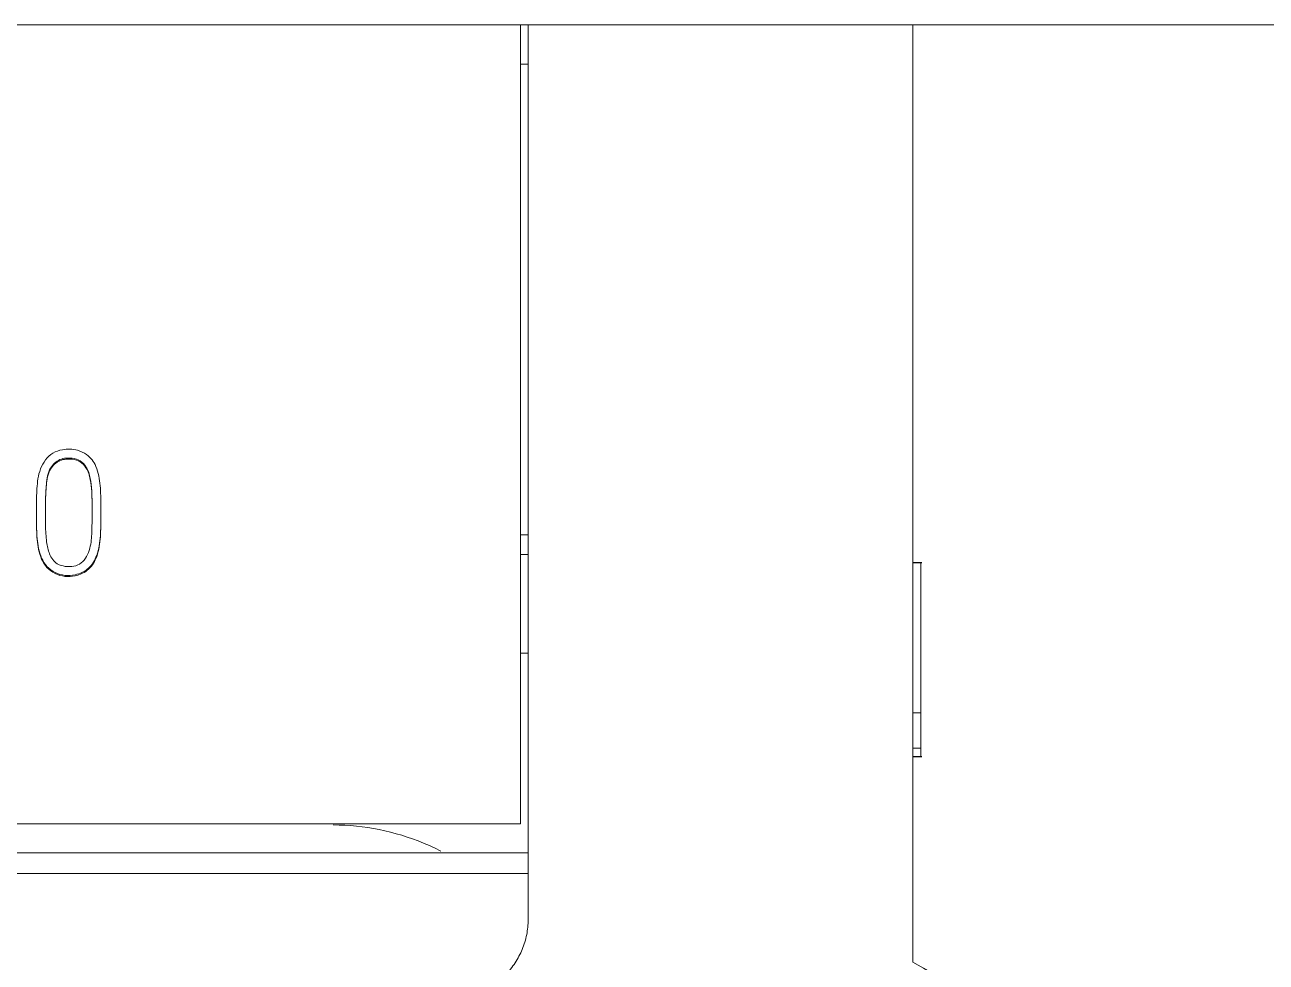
# Model space of a CAD drawing. Header units: millimetres. Extents: x 4137 to 6698, y 1400 to 3585.
# Drawn here: x 5169.74 to 5185.55, y 3360.83 to 3372.78 of the extents above; entities that cross this region are included whole.
import ezdxf

# ---------------------------------------------------------------- set-up
doc = ezdxf.new("R2010")
doc.units = ezdxf.units.MM
doc.layers.add('000-PI-Oprema', color=30, linetype='Continuous', lineweight=5)

msp = doc.modelspace()

# ---------------------------------------------------------------- linework, layer by layer
at = {"layer": '000-PI-Oprema', "color": 0, "linetype": 'ByBlock', "lineweight": 0}
for p, q in [((5176.048, 3372.778), (5151.248, 3372.778)), ((5176.048, 3372.778), (5176.148, 3372.778)), ((5176.048, 3362.595), (5176.048, 3372.778)), ((5181.048, 3372.778), (5176.148, 3372.778)), ((5185.948, 3372.778), (5181.048, 3372.778)), ((5176.148, 3372.278), (5176.048, 3372.278)), ((5169.885, 3366.625), (5169.885, 3366.612)), ((5170.704, 3366.581), (5170.704, 3366.594)), ((5176.048, 3366.278), (5176.148, 3366.278)), ((5176.048, 3366.028), (5176.148, 3366.028)), ((5181.16, 3365.928), (5181.048, 3365.928)), ((5181.16, 3365.922), (5181.048, 3365.922)), ((5176.048, 3364.773), (5176.148, 3364.773)), ((5181.148, 3364.013), (5181.048, 3364.013)), ((5181.148, 3364.013), (5181.148, 3363.563)), ((5181.148, 3363.563), (5181.048, 3363.563)), ((5181.048, 3363.453), (5181.16, 3363.453)), ((5181.048, 3363.45), (5181.16, 3363.45)), ((5176.048, 3362.595), (5151.248, 3362.595)), ((5176.148, 3362.227), (5151.148, 3362.227)), ((5176.148, 3361.964), (5151.148, 3361.964))]:
    msp.add_line(p, q, dxfattribs=at)
for points, knots in [([(5176.148, 3361.964), (5176.148, 3364.485), (5176.148, 3368.09), (5176.148, 3371.693), (5176.148, 3372.778)], [0, 0, 0, 0, 0.698854, 1, 1, 1, 1]), ([(5181.048, 3372.778), (5181.048, 3371.693), (5181.048, 3368.088), (5181.048, 3364.106), (5181.048, 3361.208), (5181.048, 3360.834)], [0, 0, 0, 0, 0.272684, 0.906013, 1, 1, 1, 1]), ([(5181.048, 3372.778), (5181.048, 3371.693), (5181.048, 3368.088), (5181.048, 3364.106), (5181.048, 3361.208), (5181.048, 3360.834)], [0, 0, 0, 0, 0.272684, 0.906013, 1, 1, 1, 1]), ([(5170.215, 3367.363), (5170.172, 3367.356), (5170.048, 3367.315), (5169.914, 3367.123), (5169.882, 3366.825), (5169.886, 3366.529), (5169.885, 3366.274), (5169.915, 3366.064), (5169.975, 3365.899), (5170.157, 3365.764), (5170.359, 3365.746), (5170.563, 3365.841), (5170.673, 3366.034), (5170.704, 3366.268), (5170.704, 3366.522), (5170.705, 3366.777), (5170.693, 3366.989), (5170.641, 3367.175), (5170.549, 3367.3), (5170.389, 3367.373), (5170.279, 3367.375), (5170.215, 3367.363)], [0, 0, 0, 0, 0.03125, 0.09375, 0.15625, 0.25, 0.3125, 0.34375, 0.40625, 0.4375, 0.5, 0.546875, 0.59375, 0.65625, 0.71875, 0.78125, 0.84375, 0.875, 0.921875, 0.953125, 1, 1, 1, 1]), ([(5170.441, 3367.223), (5170.411, 3367.241), (5170.323, 3367.264), (5170.177, 3367.256), (5170.034, 3367.122), (5170.009, 3366.923), (5169.996, 3366.717), (5169.999, 3366.539), (5169.999, 3366.364), (5170.008, 3366.205), (5170.041, 3366.033), (5170.125, 3365.908), (5170.285, 3365.862), (5170.477, 3365.89), (5170.578, 3366.111), (5170.593, 3366.348), (5170.593, 3366.596), (5170.592, 3366.824), (5170.576, 3366.999), (5170.533, 3367.135), (5170.471, 3367.204), (5170.441, 3367.223)], [0, 0, 0, 0, 0.03125, 0.078125, 0.125, 0.1875, 0.25, 0.3125, 0.34375, 0.40625, 0.453125, 0.5, 0.53125, 0.59375, 0.65625, 0.71875, 0.8125, 0.875, 0.921875, 0.96875, 1, 1, 1, 1]), ([(5170.441, 3367.21), (5170.411, 3367.228), (5170.323, 3367.251), (5170.177, 3367.243), (5170.034, 3367.109), (5170.009, 3366.91), (5169.999, 3366.747), (5169.998, 3366.65), (5169.998, 3366.623)], [0, 0, 0, 0, 0.114194, 0.285486, 0.456777, 0.685166, 0.913555, 1, 1, 1, 1]), ([(5170.593, 3366.536), (5170.593, 3366.563), (5170.593, 3366.661), (5170.592, 3366.811), (5170.576, 3366.987), (5170.533, 3367.122), (5170.471, 3367.191), (5170.441, 3367.21)], [0, 0, 0, 0, 0.115044, 0.410029, 0.631268, 0.852507, 1, 1, 1, 1]), ([(5169.885, 3366.612), (5169.885, 3366.566), (5169.886, 3366.435), (5169.885, 3366.261), (5169.915, 3366.051), (5169.975, 3365.886), (5170.157, 3365.751), (5170.359, 3365.733), (5170.563, 3365.828), (5170.673, 3366.021), (5170.704, 3366.255), (5170.704, 3366.449), (5170.704, 3366.557), (5170.704, 3366.581)], [0, 0, 0, 0, 0.065476, 0.18556, 0.245602, 0.365686, 0.425728, 0.545812, 0.635875, 0.725938, 0.846022, 0.966106, 1, 1, 1, 1]), ([(5181.148, 3365.928), (5181.148, 3365.928), (5181.148, 3365.916), (5181.148, 3365.866), (5181.148, 3365.774), (5181.148, 3365.632), (5181.148, 3365.422), (5181.148, 3365.194), (5181.148, 3364.97), (5181.148, 3364.775), (5181.148, 3364.643), (5181.148, 3364.549), (5181.148, 3364.46), (5181.148, 3364.374), (5181.148, 3364.288), (5181.148, 3364.208), (5181.148, 3364.111), (5181.148, 3364.021), (5181.148, 3363.96), (5181.148, 3363.925), (5181.148, 3363.904), (5181.148, 3363.893), (5181.148, 3363.889), (5181.148, 3363.9), (5181.148, 3363.941), (5181.148, 3363.984), (5181.148, 3364.009)], [0, 0, 0, 0, 0.054923, 0.109157, 0.158857, 0.213508, 0.264907, 0.320314, 0.369873, 0.418461, 0.471704, 0.5026, 0.551052, 0.617218, 0.660884, 0.691286, 0.712023, 0.730248, 0.751802, 0.781189, 0.80362, 0.828627, 0.856379, 0.904145, 0.9524, 1, 1, 1, 1]), ([(5181.148, 3363.563), (5181.148, 3363.539), (5181.148, 3363.498), (5181.148, 3363.459), (5181.148, 3363.45), (5181.148, 3363.45), (5181.148, 3363.45)], [0, 0, 0, 0, 0.351048, 0.67786, 0.983317, 1, 1, 1, 1]), ([(5175.036, 3362.249), (5174.963, 3362.286), (5174.532, 3362.485), (5174.058, 3362.582), (5173.665, 3362.582), (5173.665, 3362.582), (5173.665, 3362.582)], [0, 0, 0, 0, 0.171752, 1, 1, 1, 1, 1, 1]), ([(5176.148, 3361.378), (5176.148, 3361.571), (5176.148, 3361.766), (5176.148, 3361.962), (5176.148, 3361.964)], [0, 0, 0, 0, 0.989298, 1, 1, 1, 1]), ([(5176.148, 3361.378), (5176.148, 3361.312), (5176.141, 3361.248), (5176.122, 3361.153), (5176.114, 3361.121), (5176.095, 3361.059), (5176.084, 3361.028), (5176.047, 3360.937), (5176.017, 3360.88), (5175.963, 3360.799), (5175.944, 3360.772), (5175.903, 3360.721), (5175.881, 3360.697), (5175.812, 3360.627), (5175.762, 3360.586), (5175.68, 3360.532), (5175.652, 3360.514), (5175.594, 3360.483), (5175.535, 3360.455), (5175.474, 3360.433), (5175.427, 3360.419), (5175.412, 3360.414), (5175.38, 3360.406), (5175.364, 3360.402), (5175.283, 3360.385), (5175.218, 3360.378), (5175.152, 3360.378)], [0, 0, 0, 0, 0.125, 0.125, 0.1875, 0.1875, 0.25, 0.25, 0.375, 0.375, 0.4375, 0.4375, 0.5, 0.5, 0.625, 0.625, 0.6875, 0.6875, 0.75, 0.8125, 0.8125, 0.84375, 0.84375, 0.875, 0.875, 1, 1, 1, 1])]:
    msp.add_open_spline(points, degree=3, knots=knots, dxfattribs=at)
msp.add_open_spline([(5185.326, 3358.364), (5183.9, 3359.187), (5182.474, 3360.011), (5181.048, 3360.834)], degree=3, dxfattribs=at)

doc.saveas('drawing.dxf')
